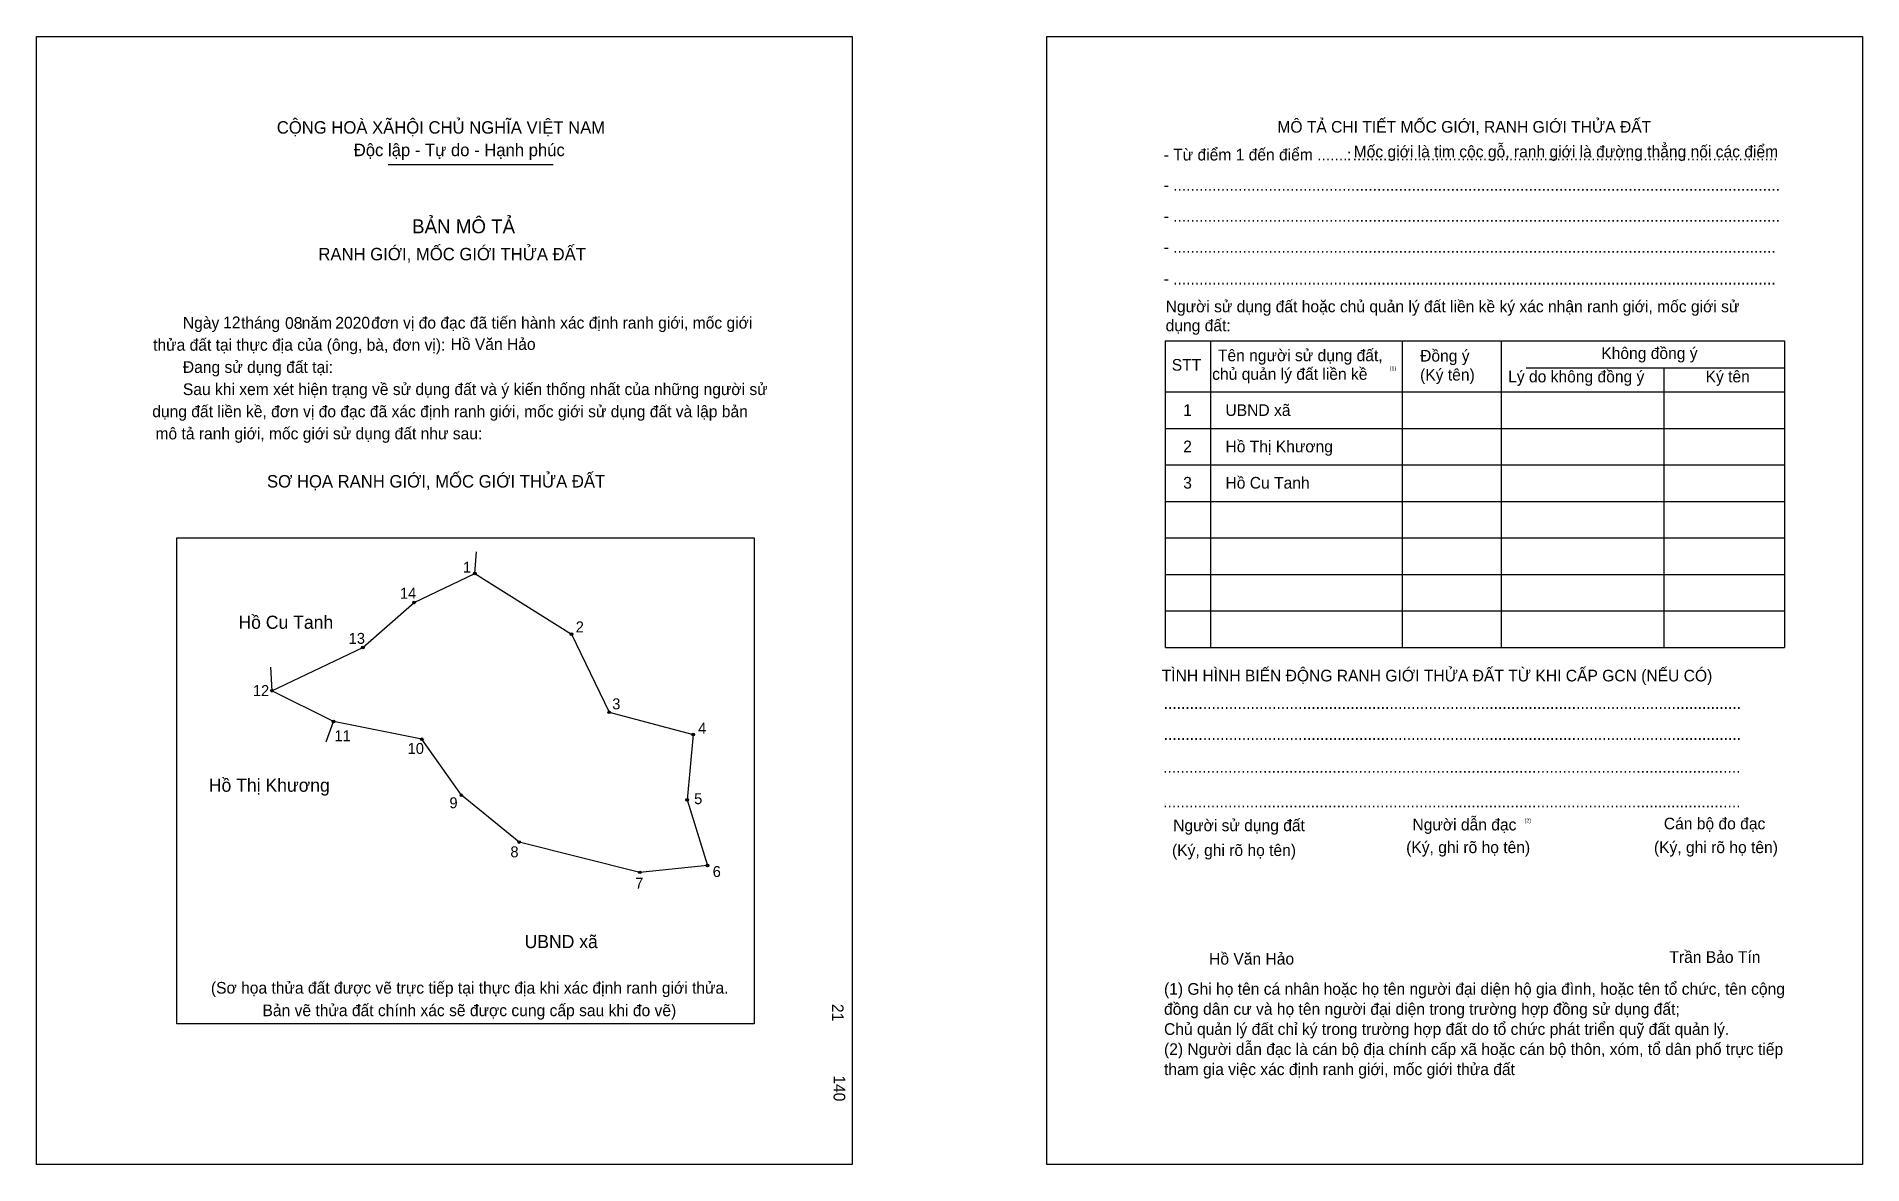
# Model space of a CAD drawing. Extents: x 547352 to 548116, y 1826106 to 1826578.
import ezdxf

# ---------------------------------------------------------------- set-up
doc = ezdxf.new("R2010")
doc.units = 0
for name, color, linetype in [('bmtKhungInTrang1', 7, 'Continuous'), ('bmtKhungInTrang2', 7, 'Continuous'), ('bmtNoiDung', 7, 'Continuous'), ('bmtTemplate', 7, 'Continuous'), ('CanhThua', 7, 'Continuous'), ('MocDinhThua', 7, 'Continuous'), ('RauThua', 7, 'Continuous'), ('SoHieuDinhThua', 7, 'Continuous'), ('TenChuLanCan', 7, 'Continuous')]:
    doc.layers.add(name, color=color, linetype=linetype)

msp = doc.modelspace()

# ---------------------------------------------------------------- linework, layer by layer
at = {"layer": 'bmtKhungInTrang1'}
msp.add_lwpolyline([(547352.14, 1826577.88), (547693.22, 1826577.88), (547693.22, 1826106.12), (547352.14, 1826106.12)], close=True, dxfattribs=at)
at = {"layer": 'bmtKhungInTrang2'}
msp.add_lwpolyline([(547774.56, 1826577.88), (548115.63, 1826577.88), (548115.63, 1826106.12), (547774.56, 1826106.12)], close=True, dxfattribs=at)
at = {"layer": 'bmtTemplate'}
for p, q in [((547499.12, 1826524.41), (547568.1, 1826524.41)), ((547842.98, 1826450.63), (547842.98, 1826322.39)), ((547923.21, 1826450.63), (547923.21, 1826322.39)), ((547964.49, 1826450.79), (547964.49, 1826322.39)), ((548082.98, 1826450.63), (548082.98, 1826322.39)), ((547974.96, 1826439.34), (548082.98, 1826439.34)), ((547824.27, 1826429.26), (548082.98, 1826429.26)), ((547824.27, 1826413.99), (548082.98, 1826413.99)), ((547824.27, 1826398.72), (548082.98, 1826398.72)), ((547824.27, 1826383.46), (548082.98, 1826383.46)), ((547824.27, 1826368.19), (548082.98, 1826368.19)), ((547824.27, 1826352.92), (548082.98, 1826352.92)), ((547824.27, 1826337.65), (548082.98, 1826337.65)), ((547824.27, 1826322.39), (548082.98, 1826322.39))]:
    msp.add_line(p, q, dxfattribs=at)
for points in [[(547824.11, 1826450.63), (548082.98, 1826450.63)], [(547824.11, 1826450.63), (547824.11, 1826322.39)], [(548032.62, 1826439.18), (548032.62, 1826322.39)]]:
    msp.add_lwpolyline(points, dxfattribs=at)
msp.add_lwpolyline([(547410.82, 1826164.88), (547410.82, 1826368.17), (547652.16, 1826368.17), (547652.16, 1826164.88)], close=True, dxfattribs=at)
at = {"layer": 'CanhThua'}
for p, q in [((547510.02, 1826341.21), (547535.44, 1826353.33)), ((547535.44, 1826353.33), (547575.8, 1826327.9)), ((547488.6, 1826322.34), (547510.02, 1826341.21)), ((547575.8, 1826327.9), (547591.59, 1826295.24)), ((547450.59, 1826304.27), (547488.6, 1826322.34)), ((547476.32, 1826291.42), (547450.59, 1826304.27)), ((547591.59, 1826295.24), (547626.67, 1826285.96)), ((547513.22, 1826283.95), (547476.32, 1826291.42)), ((547626.67, 1826285.96), (547624.21, 1826258.64)), ((547529.77, 1826260.53), (547513.22, 1826283.95)), ((547553.97, 1826240.98), (547529.77, 1826260.53)), ((547624.21, 1826258.64), (547632.69, 1826231.18)), ((547604.42, 1826228.31), (547553.97, 1826240.98)), ((547632.69, 1826231.18), (547604.42, 1826228.31))]:
    msp.add_line(p, q, dxfattribs=at)
at = {"layer": 'MocDinhThua'}
for centre in [(547535.44, 1826353.33), (547510.02, 1826341.21), (547488.6, 1826322.34), (547575.8, 1826327.9), (547450.59, 1826304.27), (547591.59, 1826295.24), (547476.32, 1826291.42), (547626.67, 1826285.96), (547513.22, 1826283.95), (547529.77, 1826260.53), (547624.21, 1826258.64), (547553.97, 1826240.98), (547632.69, 1826231.18), (547604.42, 1826228.31)]:
    msp.add_circle(centre, 0.549, dxfattribs=at)
at = {"layer": 'RauThua'}
for p, q in [((547535.44, 1826353.33), (547536.18, 1826362.41)), ((547450.02, 1826314.14), (547450.59, 1826304.27)), ((547473.21, 1826282.88), (547476.32, 1826291.42))]:
    msp.add_line(p, q, dxfattribs=at)

# ---------------------------------------------------------------- texts
at = {"layer": 'bmtNoiDung'}
for s, height, p in [('12', 4.88, (547430.19, 1826455.89)), ('08', 4.88, (547456.07, 1826455.62)), ('2020', 4.88, (547477.07, 1826455.73)), ('Hồ Văn Hảo', 4.88, (547525.28, 1826446.81)), ('1', 4.88, (547831.61, 1826419.19)), ('UBND xã ', 4.88, (547849.28, 1826419.19)), ('2', 4.88, (547831.61, 1826403.99)), ('Hồ Thị Khương ', 4.8802, (547849.28, 1826403.99)), ('3', 4.88, (547831.61, 1826388.79)), ('Hồ Cu Tanh ', 4.8802, (547849.28, 1826388.79)), ('Hồ Văn Hảo', 4.88, (547842.43, 1826189.73))]:
    msp.add_text(s, height=height, dxfattribs=at).set_placement(p)
for s, p in [('21', (547684.72, 1826173.27)), ('140', (547685.42, 1826143.41))]:
    msp.add_text(s, height=4.88, rotation=270, dxfattribs=at).set_placement(p)
at = {"layer": 'bmtTemplate'}
for s, height, p in [('CỘNG HOÀ XÃHỘI CHỦ NGHĨA VIỆT NAM', 5.2055, (547452.61, 1826537.25)), ('MÔ TẢ CHI TIẾT MỐC GIỚI, RANH GIỚI THỬA ĐẤT', 4.8783, (547870.99, 1826537.66)), ('Độc lập - Tự do - Hạnh phúc', 5.2055, (547484.8, 1826527.83)), ('- Từ điểm 1 đến điểm .......', 4.8783, (547823.44, 1826526.03)), (':', 4.88, (547900.09, 1826526.03)), ('Mốc giới là tim cộc gỗ, ranh giới là đường thẳng nối các điểm', 4.8783, (547902.9, 1826527.32)), ('..................................................................................................', 4.8783, (547902.49, 1826526.03)), ('- ............................................................................................................................................', 4.87834, (547823.44, 1826513.39)), ('BẢN MÔ TẢ', 5.856, (547509.17, 1826495.57)), ('- ............................................................................................................................................', 4.87834, (547823.44, 1826500.41)), ('RANH GIỚI, MỐC GIỚI THỬA ĐẤT', 5.2055, (547470.01, 1826484.27)), ('- ...........................................................................................................................................', 4.87834, (547823.44, 1826487.43)), ('- ...........................................................................................................................................', 4.87834, (547823.44, 1826474.15)), ('Người sử dụng đất hoặc chủ quản lý đất liền kề ký xác nhận ranh giới, mốc giới sử', 4.8783, (547824.27, 1826462.55)), ('Ngày     tháng     năm         đơn vị đo đạc đã tiến hành xác định ranh giới, mốc giới ', 4.8802, (547413.34, 1826455.73)), ('dụng đất:', 4.878, (547824.27, 1826454.61)), ('thửa đất tại thực địa của (ông, bà, đơn vị):', 4.8802, (547400.9, 1826446.46)), ('Tên người sử dụng đất,', 4.8783, (547846.13, 1826442.09)), ('Đồng ý', 4.878, (547930.67, 1826441.93)), ('Không đồng ý', 4.8783, (548006.43, 1826443)), ('Đang sử dụng đất tại:', 4.8802, (547413.34, 1826437.19)), ('STT', 4.878, (547826.82, 1826438.12)), ('chủ quản lý đất liền kề', 4.8783, (547843.73, 1826434.29)), ('(1)', 1.627, (547917.93, 1826438.29)), ('(Ký tên)', 4.878, (547930.67, 1826434)), ('Lý do không đồng ý', 4.8783, (547967.48, 1826433.23)), ('Ký tên', 4.878, (548050.03, 1826433.23)), ('Sau khi xem xét hiện trạng về sử dụng đất và ý kiến thống nhất của những người sử ', 4.8802, (547413.34, 1826427.92)), ('dụng đất liền kề, đơn vị đo đạc đã xác định ranh giới, mốc giới sử dụng đất và lập bản', 4.8802, (547400.53, 1826418.65)), ('mô tả ranh giới, mốc giới sử dụng đất như sau:', 4.8802, (547401.88, 1826409.39)), ('SƠ HỌA RANH GIỚI, MỐC GIỚI THỬA ĐẤT', 5.2055, (547448.5, 1826389.25)), ('TÌNH HÌNH BIẾN ĐỘNG RANH GIỚI THỬA ĐẤT TỪ KHI CẤP GCN (NẾU CÓ)', 4.8783, (547822.62, 1826308.15)), ('.....................................................................................................................................', 4.88566, (547823.44, 1826296.67)), ('.....................................................................................................................................', 4.88566, (547823.44, 1826283.69)), ('.....................................................................................................................................', 4.88566, (547823.19, 1826269.95)), ('.....................................................................................................................................', 4.88566, (547823.19, 1826255.45)), ('Người sử dụng đất', 4.8783, (547827.42, 1826245.52)), ('Người dẫn đạc', 4.8783, (547927.48, 1826245.83)), ('(2)', 1.627, (547974.33, 1826249.19)), ('Cán bộ đo đạc', 4.8783, (548032.57, 1826246.29)), ('(Ký, ghi rõ họ tên)', 4.8783, (547826.93, 1826235.14)), ('(Ký, ghi rõ họ tên)', 4.8783, (547924.83, 1826236.36)), ('(Ký, ghi rõ họ tên)', 4.8783, (548028.43, 1826236.36)), ('Trần Bảo Tín', 4.8783, (548034.9, 1826190.45)), ('(Sơ họa thửa đất được vẽ trực tiếp tại thực địa khi xác định ranh giới thửa.', 4.8802, (547425.06, 1826177.58)), ('(1) Ghi họ tên cá nhân hoặc họ tên người đại diện hộ gia đình, hoặc tên tổ chức, tên cộng', 4.8783, (547823.59, 1826177.11)), ('Bản vẽ thửa đất chính xác sẽ được cung cấp sau khi đo vẽ)', 4.8802, (547446.63, 1826168.15)), ('đồng dân cư và họ tên người đại diện trong trường hợp đồng sử dụng đất;', 4.8783, (547823.59, 1826168.72)), ('Chủ quản lý đất chỉ ký trong trường hợp đất do tổ chức phát triển quỹ đất quản lý.', 4.8783, (547823.59, 1826160.32)), ('(2) Người dẫn đạc là cán bộ địa chính cấp xã hoặc cán bộ thôn, xóm, tổ dân phố trực tiếp', 4.8783, (547823.59, 1826151.92)), ('tham gia việc xác định ranh giới, mốc giới thửa đất', 4.8783, (547823.59, 1826143.52))]:
    msp.add_text(s, height=height, dxfattribs=at).set_placement(p)
at = {"layer": 'SoHieuDinhThua'}
for s, height, p in [('1', 4.58, (547530.48, 1826353.64)), ('14', 4.579, (547504.1, 1826342.74)), ('2', 4.58, (547577.6, 1826328.67)), ('13', 4.579, (547482.67, 1826323.87)), ('12', 4.579, (547442.62, 1826302.03)), ('3', 4.58, (547592.87, 1826296.49)), ('11', 4.579, (547476.71, 1826283.14)), ('4', 4.58, (547628.79, 1826286.3)), ('10', 4.579, (547507.32, 1826277.82)), ('9', 4.58, (547524.79, 1826255.11)), ('5', 4.58, (547627.12, 1826256.83)), ('8', 4.58, (547550.29, 1826234.59)), ('7', 4.58, (547602.45, 1826221.45)), ('6', 4.58, (547634.87, 1826226.36))]:
    msp.add_text(s, height=height, dxfattribs=at).set_placement(p)
at = {"layer": 'TenChuLanCan'}
for s, height, p in [('Hồ Cu Tanh', 5.495, (547436.58, 1826330.16)), ('Hồ Thị Khương', 5.4949, (547424.19, 1826262.01)), ('UBND xã', 5.495, (547556.22, 1826196.6))]:
    msp.add_text(s, height=height, dxfattribs=at).set_placement(p)

doc.saveas('drawing.dxf')
